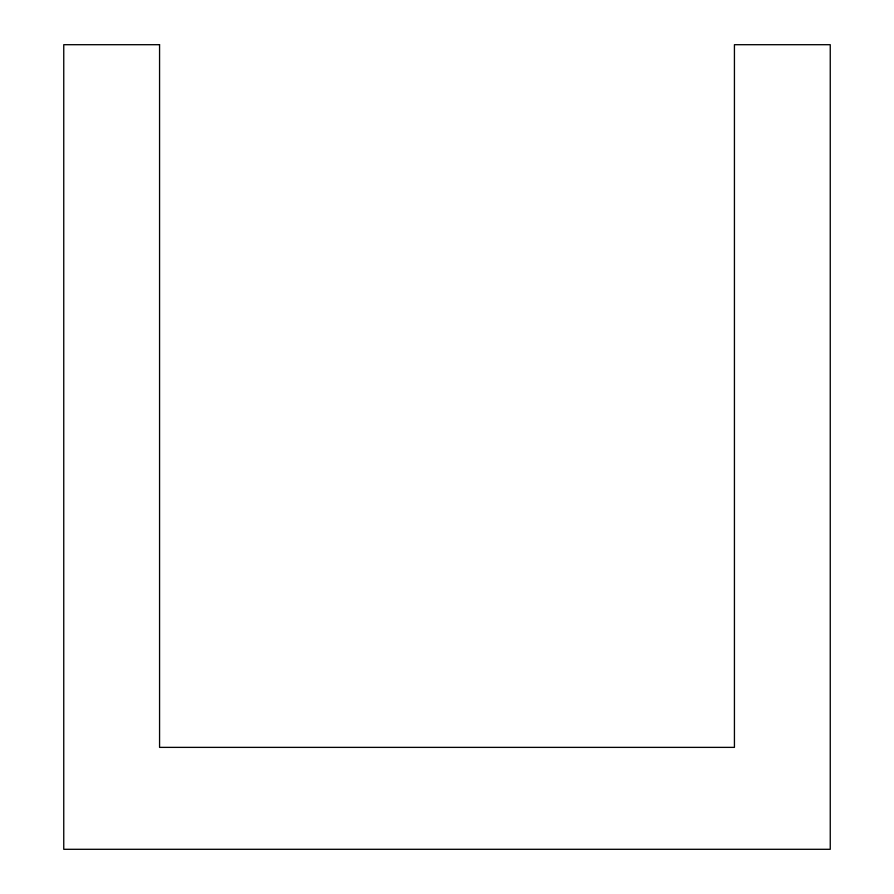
<?xml version="1.0" encoding="UTF-8"?>
<svg xmlns="http://www.w3.org/2000/svg" width="894" height="894" viewBox="0 0 894 894"><rect width="100%" height="100%" fill="white"/><g stroke="black" fill="none" stroke-linecap="round" stroke-linejoin="round"><path stroke-width="1.34" d="M159.568 44.7L63.753 44.7L63.753 849.3L830.247 849.3L830.247 44.7L734.432 44.7L734.432 747.373L159.568 747.373L159.568 44.7"/></g></svg>
